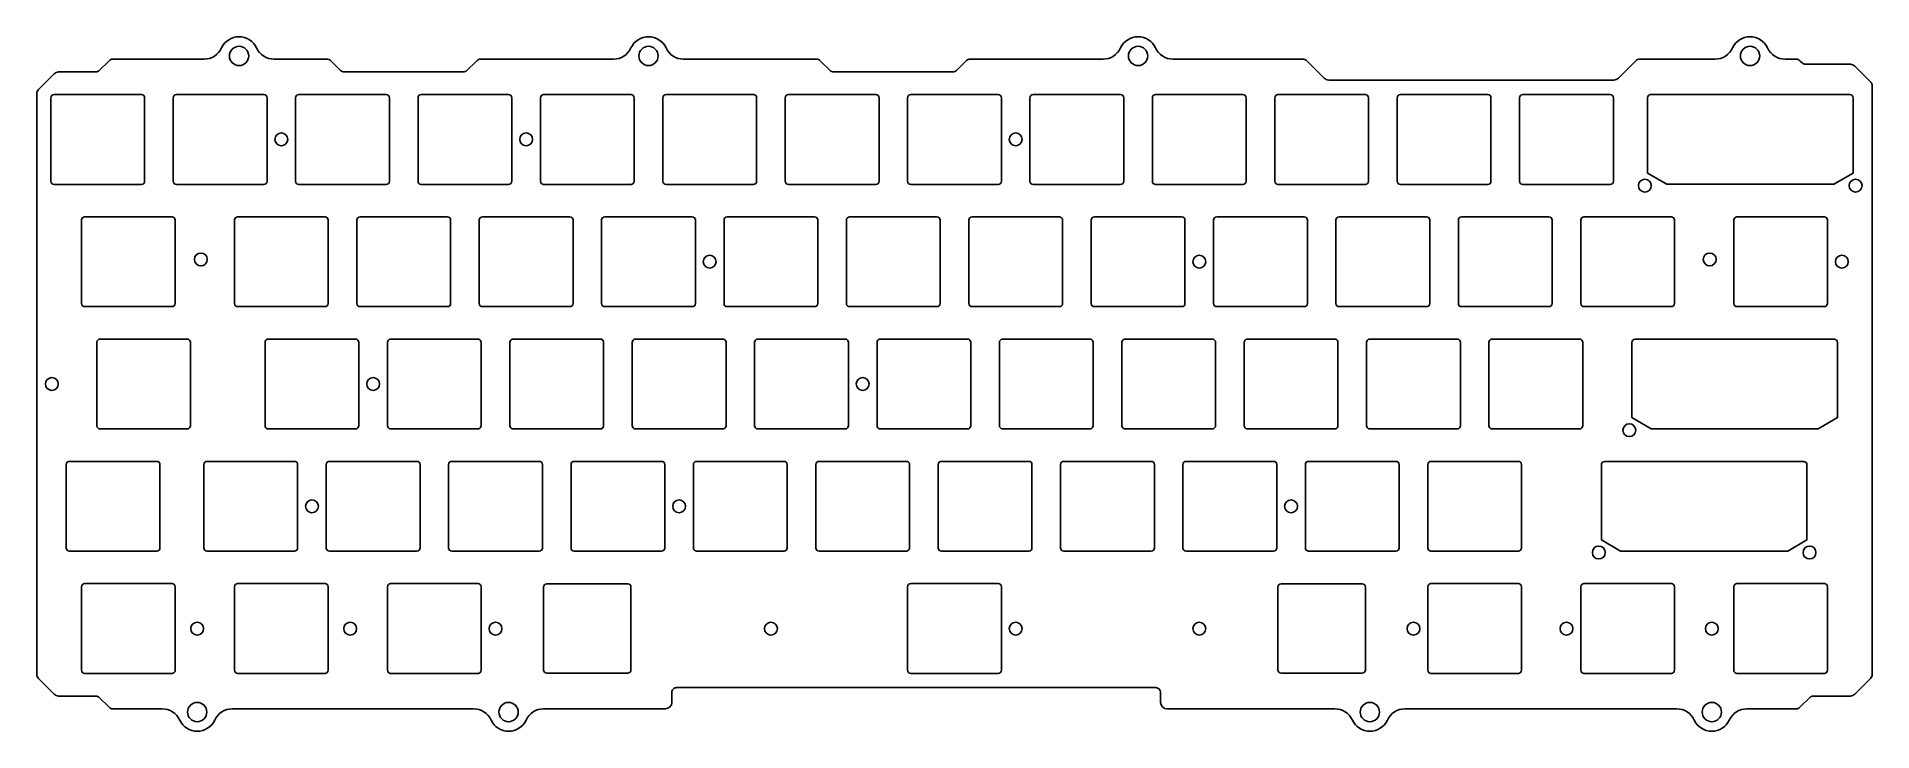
# Model space of a CAD drawing. Header units: millimetres. Extents: x -10 to 276, y -92 to 16.
import ezdxf

# ---------------------------------------------------------------- set-up
doc = ezdxf.new("R2010")
doc.units = ezdxf.units.MM
doc.layers.get('0').update_dxf_attribs({"linetype": 'CONTINUOUS'})
doc.layers.add('BLACK', color=7, linetype='CONTINUOUS')
doc.layers.add('Edge.Cuts', color=53, linetype='CONTINUOUS')

msp = doc.modelspace()

# ---------------------------------------------------------------- linework, layer by layer
for points in [[(241.2, 6.475), (241.2, -5.243), (244.2, -6.975), (270.2, -6.975), (273.2, -5.243), (273.2, 6.475, 0.4142135624), (272.7, 6.975), (241.7, 6.975, 0.4142123908)], [(254.6375, -12.55), (254.6375, -25.55, 0.4142123908), (255.1375, -26.05), (268.7375, -26.05, 0.4142135624), (269.2375, -25.55), (269.2375, -12.55, 0.4142135624), (268.7375, -12.05), (255.1375, -12.05, 0.4142123908)], [(238.79375, -31.625), (238.79375, -43.343), (241.79375, -45.075), (267.79375, -45.075), (270.79375, -43.343), (270.79375, -31.625, 0.4142135624), (270.29375, -31.125), (239.29375, -31.125, 0.4142123908)], [(-4.91875, -50.65), (-4.91875, -63.65, 0.4142123908), (-4.41875, -64.15), (9.18125, -64.15, 0.4142135624), (9.68125, -63.65), (9.68125, -50.65, 0.4142135624), (9.18125, -50.15), (-4.41875, -50.15, 0.4142123908)], [(16.5125, -50.65), (16.5125, -63.65, 0.4142123908), (17.0125, -64.15), (30.6125, -64.15, 0.4142135624), (31.1125, -63.65), (31.1125, -50.65, 0.4142135624), (30.6125, -50.15), (17.0125, -50.15, 0.4142123908)], [(234.03125, -50.675), (234.03125, -62.393), (237.03125, -64.125), (263.03125, -64.125), (266.03125, -62.393), (266.03125, -50.675, 0.4142135624), (265.53125, -50.175), (234.53125, -50.175, 0.4142123908)]]:
    msp.add_lwpolyline(points, format="xyb", close=True)
for centre in [(240.8, -7.2), (273.6, -7.2), (271.4625, -19.05), (238.39375, -45.3), (33.3375, -57.15), (233.63125, -64.35), (266.43125, -64.35)]:
    msp.add_circle(centre, 1)
at = {"layer": 'BLACK', "linetype": 'Continuous'}
for p, q in [((1.707095, 12.207095), (0.219668, 10.719668)), ((16.54565, 12.5), (2.41424, 12.5)), ((35.6128, 12.5), (27.45436, 12.5)), ((37.807313, 10.71967), (36.319876, 12.207107)), ((58.932219, 12.20718), (57.44472, 10.71968)), ((80.26422, 12.5), (59.63272, 12.5)), ((111.8106, 12.5), (91.1794, 12.5)), ((114.005291, 10.71967), (112.513031, 12.21193)), ((135.13205, 12.20705), (133.6446, 10.7196)), ((156.46422, 12.5), (135.839214, 12.5)), ((187.5191, 12.5), (167.3794, 12.5)), ((190.891272, 9.542069), (188.223108, 12.210232)), ((239.34878, 12.20712), (236.67848, 9.53682)), ((251.71422, 12.5), (240.055874, 12.5)), ((264.2858, 12.5), (262.6294, 12.5)), ((265.275506, 11.924494), (264.992893, 12.207107)), ((272.7858, 11.7), (265.8107, 11.7)), ((-6.792891, 10.207109), (-9.207109, 7.792891)), ((-0.310656, 10.5), (-6.085788, 10.5)), ((56.907936, 10.5), (38.3376, 10.5)), ((133.109658, 10.5), (114.5356, 10.5)), ((235.965177, 9.244), (191.6036, 9.244)), ((275.90705, 8.99295), (273.492893, 11.407107)), ((-9.5, 7.085789), (-9.5, -83.285788)), ((-7.3, 6.499999), (-7.3, -6.499999)), ((6.8, 7), (-6.799999, 7)), ((7.3, -6.5), (7.3, 6.5)), ((11.75, 6.5), (11.75, -6.5)), ((25.85, 7), (12.25, 7)), ((26.35, -6.5), (26.35, 6.5)), ((30.8, 6.5), (30.8, -6.5)), ((44.9, 7), (31.3, 7)), ((45.4, -6.5), (45.4, 6.5)), ((49.85, 6.5), (49.85, -6.5)), ((63.95, 7), (50.35, 7)), ((64.45, -6.5), (64.45, 6.5)), ((68.9, 6.5), (68.9, -6.5)), ((83, 7), (69.4, 7)), ((83.5, -6.5), (83.5, 6.5)), ((87.95, 6.5), (87.95, -6.5)), ((102.05, 7), (88.45, 7)), ((102.55, -6.5), (102.55, 6.5)), ((107, 6.5), (107, -6.5)), ((121.1, 7), (107.5, 7)), ((121.6, -6.5), (121.6, 6.5)), ((126.05, 6.5), (126.05, -6.5)), ((140.15, 7), (126.55, 7)), ((140.65, -6.5), (140.65, 6.5)), ((145.1, 6.5), (145.1, -6.5)), ((159.2, 7), (145.6, 7)), ((159.7, -6.5), (159.7, 6.5)), ((164.15, 6.5), (164.15, -6.5)), ((178.25, 7), (164.65, 7)), ((178.75, -6.5), (178.75, 6.5)), ((183.2, 6.5), (183.2, -6.5)), ((197.3, 7), (183.7, 7)), ((197.8, -6.5), (197.8, 6.5)), ((202.25, 6.5), (202.25, -6.5)), ((216.35, 7), (202.75, 7)), ((216.85, -6.5), (216.85, 6.5)), ((221.3, 6.5), (221.3, -6.5)), ((235.4, 7), (221.8, 7)), ((235.9, -6.5), (235.9, 6.5)), ((276.2, -83.2858), (276.2, 8.285786)), ((-6.799999, -7), (6.8, -7)), ((12.25, -7), (25.85, -7)), ((31.3, -7), (44.9, -7)), ((50.35, -7), (63.95, -7)), ((69.4, -7), (83, -7)), ((88.45, -7), (102.05, -7)), ((107.5, -7), (121.1, -7)), ((126.55, -7), (140.15, -7)), ((145.6, -7), (159.2, -7)), ((164.65, -7), (178.25, -7)), ((183.7, -7), (197.3, -7)), ((202.75, -7), (216.35, -7)), ((221.8, -7), (235.4, -7)), ((-2.5375, -12.550001), (-2.5375, -25.549999)), ((11.5625, -12.05), (-2.037499, -12.05)), ((12.0625, -25.55), (12.0625, -12.55)), ((21.275, -12.55), (21.275, -25.55)), ((35.375, -12.05), (21.775, -12.05)), ((35.875, -25.55), (35.875, -12.55)), ((40.325, -12.55), (40.325, -25.55)), ((54.425, -12.05), (40.825, -12.05)), ((54.925, -25.55), (54.925, -12.55)), ((59.375, -12.55), (59.375, -25.55)), ((73.475, -12.05), (59.875, -12.05)), ((73.975, -25.55), (73.975, -12.55)), ((78.425, -12.55), (78.425, -25.55)), ((92.525, -12.05), (78.925, -12.05)), ((93.025, -25.55), (93.025, -12.55)), ((97.475, -12.55), (97.475, -25.55)), ((111.575, -12.05), (97.975, -12.05)), ((112.075, -25.55), (112.075, -12.55)), ((116.525, -12.55), (116.525, -25.55)), ((130.625, -12.05), (117.025, -12.05)), ((131.125, -25.55), (131.125, -12.55)), ((135.575, -12.55), (135.575, -25.55)), ((149.675, -12.05), (136.075, -12.05)), ((150.175, -25.55), (150.175, -12.55)), ((154.625, -12.55), (154.625, -25.55)), ((168.725, -12.05), (155.125, -12.05)), ((169.225, -25.55), (169.225, -12.55)), ((173.675, -12.55), (173.675, -25.55)), ((187.775, -12.05), (174.175, -12.05)), ((188.275, -25.55), (188.275, -12.55)), ((192.725, -12.55), (192.725, -25.55)), ((206.825, -12.05), (193.225, -12.05)), ((207.325, -25.55), (207.325, -12.55)), ((211.775, -12.55), (211.775, -25.55)), ((225.875, -12.05), (212.275, -12.05)), ((226.375, -25.55), (226.375, -12.55)), ((230.825, -12.55), (230.825, -25.55)), ((244.925, -12.05), (231.325, -12.05)), ((245.425, -25.55), (245.425, -12.55)), ((-2.037499, -26.05), (11.5625, -26.05)), ((21.775, -26.05), (35.375, -26.05)), ((40.825, -26.05), (54.425, -26.05)), ((59.875, -26.05), (73.475, -26.05)), ((78.925, -26.05), (92.525, -26.05)), ((97.975, -26.05), (111.575, -26.05)), ((117.025, -26.05), (130.625, -26.05)), ((136.075, -26.05), (149.675, -26.05)), ((155.125, -26.05), (168.725, -26.05)), ((174.175, -26.05), (187.775, -26.05)), ((193.225, -26.05), (206.825, -26.05)), ((212.275, -26.05), (225.875, -26.05)), ((231.325, -26.05), (244.925, -26.05)), ((13.94375, -31.1), (0.343751, -31.1)), ((40.1375, -31.1), (26.5375, -31.1)), ((59.1875, -31.1), (45.5875, -31.1)), ((78.2375, -31.1), (64.6375, -31.1)), ((97.2875, -31.1), (83.6875, -31.1)), ((116.3375, -31.1), (102.7375, -31.1)), ((135.3875, -31.1), (121.7875, -31.1)), ((154.4375, -31.1), (140.8375, -31.1)), ((173.4875, -31.1), (159.8875, -31.1)), ((192.5375, -31.1), (178.9375, -31.1)), ((211.5875, -31.1), (197.9875, -31.1)), ((230.6375, -31.1), (217.0375, -31.1)), ((-0.15625, -31.6), (-0.15625, -44.6)), ((14.44375, -44.6), (14.44375, -31.6)), ((26.0375, -31.6), (26.0375, -44.6)), ((40.6375, -44.6), (40.6375, -31.6)), ((45.0875, -31.6), (45.0875, -44.6)), ((59.6875, -44.6), (59.6875, -31.6)), ((64.1375, -31.6), (64.1375, -44.6)), ((78.7375, -44.6), (78.7375, -31.6)), ((83.1875, -31.6), (83.1875, -44.6)), ((97.7875, -44.6), (97.7875, -31.6)), ((102.2375, -31.6), (102.2375, -44.6)), ((116.8375, -44.6), (116.8375, -31.6)), ((121.2875, -31.6), (121.2875, -44.6)), ((135.8875, -44.6), (135.8875, -31.6)), ((140.3375, -31.6), (140.3375, -44.6)), ((154.9375, -44.6), (154.9375, -31.6)), ((159.3875, -31.6), (159.3875, -44.6)), ((173.9875, -44.6), (173.9875, -31.6)), ((178.4375, -31.6), (178.4375, -44.6)), ((193.0375, -44.6), (193.0375, -31.6)), ((197.4875, -31.6), (197.4875, -44.6)), ((212.0875, -44.6), (212.0875, -31.6)), ((216.5375, -31.6), (216.5375, -44.6)), ((231.1375, -44.6), (231.1375, -31.6)), ((0.343751, -45.1), (13.94375, -45.1)), ((26.5375, -45.1), (40.1375, -45.1)), ((45.5875, -45.1), (59.1875, -45.1)), ((64.6375, -45.1), (78.2375, -45.1)), ((83.6875, -45.1), (97.2875, -45.1)), ((102.7375, -45.1), (116.3375, -45.1)), ((121.7875, -45.1), (135.3875, -45.1)), ((140.8375, -45.1), (154.4375, -45.1)), ((159.8875, -45.1), (173.4875, -45.1)), ((178.9375, -45.1), (192.5375, -45.1)), ((197.9875, -45.1), (211.5875, -45.1)), ((217.0375, -45.1), (230.6375, -45.1)), ((35.5625, -50.65), (35.5625, -63.65)), ((49.6625, -50.15), (36.0625, -50.15)), ((50.1625, -63.65), (50.1625, -50.65)), ((54.6125, -50.65), (54.6125, -63.65)), ((68.7125, -50.15), (55.1125, -50.15)), ((69.2125, -63.65), (69.2125, -50.65)), ((73.6625, -50.65), (73.6625, -63.65)), ((87.7625, -50.15), (74.1625, -50.15)), ((88.2625, -63.65), (88.2625, -50.65)), ((92.7125, -50.65), (92.7125, -63.65)), ((106.8125, -50.15), (93.2125, -50.15)), ((107.3125, -63.65), (107.3125, -50.65)), ((111.7625, -50.65), (111.7625, -63.65)), ((125.8625, -50.15), (112.2625, -50.15)), ((126.3625, -63.65), (126.3625, -50.65)), ((130.8125, -50.65), (130.8125, -63.65)), ((144.9125, -50.15), (131.3125, -50.15)), ((145.4125, -63.65), (145.4125, -50.65)), ((149.8625, -50.65), (149.8625, -63.65)), ((163.9625, -50.15), (150.3625, -50.15)), ((164.4625, -63.65), (164.4625, -50.65)), ((168.9125, -50.65), (168.9125, -63.65)), ((183.0125, -50.15), (169.4125, -50.15)), ((183.5125, -63.65), (183.5125, -50.65)), ((187.9625, -50.65), (187.9625, -63.65)), ((202.0625, -50.15), (188.4625, -50.15)), ((202.5625, -63.65), (202.5625, -50.65)), ((207.0125, -50.65), (207.0125, -63.65)), ((221.1125, -50.15), (207.5125, -50.15)), ((221.6125, -63.65), (221.6125, -50.65)), ((36.0625, -64.15), (49.6625, -64.15)), ((55.1125, -64.15), (68.7125, -64.15)), ((74.1625, -64.15), (87.7625, -64.15)), ((93.2125, -64.15), (106.8125, -64.15)), ((112.2625, -64.15), (125.8625, -64.15)), ((131.3125, -64.15), (144.9125, -64.15)), ((150.3625, -64.15), (163.9625, -64.15)), ((169.4125, -64.15), (183.0125, -64.15)), ((188.4625, -64.15), (202.0625, -64.15)), ((207.5125, -64.15), (221.1125, -64.15)), ((-9.207109, -83.992891), (-6.792891, -86.407109)), ((90.10625, -85.394), (164.6875, -85.394)), ((273.49295, -86.40705), (275.907107, -83.992893)), ((-6.085789, -86.7), (-0.310657, -86.7)), ((0.219668, -86.919668), (1.707107, -88.407107)), ((89.35625, -87.6999), (89.35625, -86.144)), ((165.4375, -86.144), (165.4375, -87.7)), ((264.99295, -88.40705), (266.4804, -86.9196)), ((267.015498, -86.7), (272.785786, -86.7)), ((2.4142, -88.7), (10.02377, -88.7)), ((20.93246, -88.7), (58.4892, -88.7)), ((69.3978, -88.7), (88.366099, -88.7)), ((166.4375, -88.7), (192.5456, -88.7)), ((203.4541, -88.7), (245.7675, -88.7)), ((256.681777, -88.7), (264.285786, -88.7))]:
    msp.add_line(p, q, dxfattribs=at)
at = {"layer": 'BLACK'}
for centre, radius in [((22, 13), 1.5), ((85.725, 13), 1.5), ((161.925, 13), 1.5), ((257.175, 13), 1.5), ((28.575, 0), 1), ((66.675, 0), 1), ((142.875, 0), 1), ((16.04875, -18.7), 1), ((95.25, -19.05), 1), ((171.45, -19.05), 1), ((250.9012, -18.7), 1), ((-7.14375, -38.1), 1), ((42.8625, -38.1), 1), ((119.0625, -38.1), 1), ((90.4875, -57.15), 1), ((185.7375, -57.15), 1), ((15.478125, -89.2), 1.5), ((63.943512, -89.2), 1.5), ((198, -89.2), 1.5), ((251.221875, -89.2), 1.5)]:
    msp.add_circle(centre, radius, dxfattribs=at)
for centre, radius, start, end in [((22, 13), 3, 24.62431858, 155.37568142), ((85.725, 13), 3, 24.62431858, 155.37568142), ((161.925, 13), 3, 24.62431858, 155.37568142), ((257.175, 13), 3, 24.62431858, 155.37568142), ((2.41424, 11.49995), 1.000054, 90, 135), ((16.54565, 15.49999), 2.99999, 270, 335.37580729), ((27.45436, 15.50001), 3.00001, 204.62446037, 270), ((35.6128, 11.5001), 0.9999, 44.99720426, 90), ((59.6393, 11.5001), 0.999963, 90.37703849, 135.00004052), ((80.2707, 15.4999), 2.999907, 269.87623718, 335.376972), ((91.1794, 15.5001), 3.0001, 204.62570458, 270), ((111.8106, 11.4996), 1.0004, 45.40088868, 90), ((135.8392, 11.4999), 1.000061, 89.99919794, 135), ((156.4707, 15.4999), 2.999907, 269.87623718, 335.376972), ((167.3794, 15.5001), 3.0001, 204.62570458, 270), ((187.5191, 11.4998), 1.0002, 45.26021999, 90), ((240.0558, 11.5001), 0.999877, 89.99575969, 135), ((251.7207, 15.4999), 2.999907, 269.87623718, 335.376972), ((262.6294, 15.5001), 3.0001, 204.62570458, 270), ((264.2858, 11.5001), 0.9999, 44.9965155, 90), ((265.8108, 12.4504), 0.7504, 224.49314102, 269.99236463), ((272.7858, 10.7001), 0.9999, 44.9965155, 90), ((-6.085789, 9.500006), 0.999994, 89.9999427, 134.99995949), ((-0.310657, 11.249993), 0.749993, 270.0000764, 315), ((38.3376, 11.2498), 0.7498, 224.99151708, 270), ((56.9142, 11.2502), 0.750269, 269.52160434, 315), ((114.5356, 11.2499), 0.7499, 224.99573201, 270), ((133.1144, 11.2499), 0.749887, 269.63769441, 314.99459729), ((191.6037, 10.2444), 1.0004, 224.59109243, 269.99427271), ((235.9715, 10.2439), 0.999891, 269.63768738, 314.99594814), ((275.1999, 8.2858), 1.000061, 359.99919794, 45), ((-8.500006, 7.085789), 0.999994, 135.00004051, 180), ((-6.799999, 6.499999), 0.500001, 90, 180), ((6.8, 6.5), 0.5, 0, 90), ((12.25, 6.5), 0.5, 90, 180), ((25.85, 6.5), 0.5, 0, 90), ((31.3, 6.5), 0.5, 90, 180), ((44.9, 6.5), 0.5, 0, 90), ((50.35, 6.5), 0.5, 90, 180), ((63.95, 6.5), 0.5, 0, 90), ((69.4, 6.5), 0.5, 90, 180), ((83, 6.5), 0.5, 0, 90), ((88.45, 6.5), 0.5, 90, 180), ((102.05, 6.5), 0.5, 0, 90), ((107.5, 6.5), 0.5, 90, 180), ((121.1, 6.5), 0.5, 0, 90), ((126.55, 6.5), 0.5, 90, 180), ((140.15, 6.5), 0.5, 0, 90), ((145.6, 6.5), 0.5, 90, 180), ((159.2, 6.5), 0.5, 0, 90), ((164.65, 6.5), 0.5, 90, 180), ((178.25, 6.5), 0.5, 0, 90), ((183.7, 6.5), 0.5, 90, 180), ((197.3, 6.5), 0.5, 0, 90), ((202.75, 6.5), 0.5, 90, 180), ((216.35, 6.5), 0.5, 0, 90), ((221.8, 6.5), 0.5, 90, 180), ((235.4, 6.5), 0.5, 0, 90), ((-6.799999, -6.499999), 0.500001, 180, 270), ((6.8, -6.5), 0.5, 270, 0), ((12.25, -6.5), 0.5, 180, 270), ((25.85, -6.5), 0.5, 270, 0), ((31.3, -6.5), 0.5, 180, 270), ((44.9, -6.5), 0.5, 270, 0), ((50.35, -6.5), 0.5, 180, 270), ((63.95, -6.5), 0.5, 270, 0), ((69.4, -6.5), 0.5, 180, 270), ((83, -6.5), 0.5, 270, 0), ((88.45, -6.5), 0.5, 180, 270), ((102.05, -6.5), 0.5, 270, 0), ((107.5, -6.5), 0.5, 180, 270), ((121.1, -6.5), 0.5, 270, 0), ((126.55, -6.5), 0.5, 180, 270), ((140.15, -6.5), 0.5, 270, 0), ((145.6, -6.5), 0.5, 180, 270), ((159.2, -6.5), 0.5, 270, 0), ((164.65, -6.5), 0.5, 180, 270), ((178.25, -6.5), 0.5, 270, 0), ((183.7, -6.5), 0.5, 180, 270), ((197.3, -6.5), 0.5, 270, 0), ((202.75, -6.5), 0.5, 180, 270), ((216.35, -6.5), 0.5, 270, 0), ((221.8, -6.5), 0.5, 180, 270), ((235.4, -6.5), 0.5, 270, 0), ((-2.037499, -12.550001), 0.500001, 90, 180), ((11.5625, -12.55), 0.5, 0, 90), ((21.775, -12.55), 0.5, 90, 180), ((35.375, -12.55), 0.5, 0, 90), ((40.825, -12.55), 0.5, 90, 180), ((54.425, -12.55), 0.5, 0, 90), ((59.875, -12.55), 0.5, 90, 180), ((73.475, -12.55), 0.5, 0, 90), ((78.925, -12.55), 0.5, 90, 180), ((92.525, -12.55), 0.5, 0, 90), ((97.975, -12.55), 0.5, 90, 180), ((111.575, -12.55), 0.5, 0, 90), ((117.025, -12.55), 0.5, 90, 180), ((130.625, -12.55), 0.5, 0, 90), ((136.075, -12.55), 0.5, 90, 180), ((149.675, -12.55), 0.5, 0, 90), ((155.125, -12.55), 0.5, 90, 180), ((168.725, -12.55), 0.5, 0, 90), ((174.175, -12.55), 0.5, 90, 180), ((187.775, -12.55), 0.5, 0, 90), ((193.225, -12.55), 0.5, 90, 180), ((206.825, -12.55), 0.5, 0, 90), ((212.275, -12.55), 0.5, 90, 180), ((225.875, -12.55), 0.5, 0, 90), ((231.325, -12.55), 0.5, 90, 180), ((244.925, -12.55), 0.5, 0, 90), ((-2.037499, -25.549999), 0.500001, 180, 270), ((11.5625, -25.55), 0.5, 270, 0), ((21.775, -25.55), 0.5, 180, 270), ((35.375, -25.55), 0.5, 270, 0), ((40.825, -25.55), 0.5, 180, 270), ((54.425, -25.55), 0.5, 270, 0), ((59.875, -25.55), 0.5, 180, 270), ((73.475, -25.55), 0.5, 270, 0), ((78.925, -25.55), 0.5, 180, 270), ((92.525, -25.55), 0.5, 270, 0), ((97.975, -25.55), 0.5, 180, 270), ((111.575, -25.55), 0.5, 270, 0), ((117.025, -25.55), 0.5, 180, 270), ((130.625, -25.55), 0.5, 270, 0), ((136.075, -25.55), 0.5, 180, 270), ((149.675, -25.55), 0.5, 270, 0), ((155.125, -25.55), 0.5, 180, 270), ((168.725, -25.55), 0.5, 270, 0), ((174.175, -25.55), 0.5, 180, 270), ((187.775, -25.55), 0.5, 270, 0), ((193.225, -25.55), 0.5, 180, 270), ((206.825, -25.55), 0.5, 270, 0), ((212.275, -25.55), 0.5, 180, 270), ((225.875, -25.55), 0.5, 270, 0), ((231.325, -25.55), 0.5, 180, 270), ((244.925, -25.55), 0.5, 270, 0), ((0.343751, -31.600001), 0.500001, 90, 179.99988541), ((13.94375, -31.6), 0.5, 0, 90), ((26.5375, -31.6), 0.5, 90, 180), ((40.1375, -31.6), 0.5, 0, 90), ((45.5875, -31.6), 0.5, 90, 180), ((59.1875, -31.6), 0.5, 0, 90), ((64.6375, -31.6), 0.5, 90, 180), ((78.2375, -31.6), 0.5, 0, 90), ((83.6875, -31.6), 0.5, 90, 180), ((97.2875, -31.6), 0.5, 0, 90), ((102.7375, -31.6), 0.5, 90, 180), ((116.3375, -31.6), 0.5, 0, 90), ((121.7875, -31.6), 0.5, 90, 180), ((135.3875, -31.6), 0.5, 0, 90), ((140.8375, -31.6), 0.5, 90, 180), ((154.4375, -31.6), 0.5, 0, 90), ((159.8875, -31.6), 0.5, 90, 180), ((173.4875, -31.6), 0.5, 0, 90), ((178.9375, -31.6), 0.5, 90, 180), ((192.5375, -31.6), 0.5, 0, 90), ((197.9875, -31.6), 0.5, 90, 180), ((211.5875, -31.6), 0.5, 0, 90), ((217.0375, -31.6), 0.5, 90, 180), ((230.6375, -31.6), 0.5, 0, 90), ((0.343751, -44.599999), 0.500001, 180.00011459, 270), ((13.94375, -44.6), 0.5, 270, 0), ((26.5375, -44.6), 0.5, 180, 270), ((40.1375, -44.6), 0.5, 270, 0), ((45.5875, -44.6), 0.5, 180, 270), ((59.1875, -44.6), 0.5, 270, 0), ((64.6375, -44.6), 0.5, 180, 270), ((78.2375, -44.6), 0.5, 270, 0), ((83.6875, -44.6), 0.5, 180, 270), ((97.2875, -44.6), 0.5, 270, 0), ((102.7375, -44.6), 0.5, 180, 270), ((116.3375, -44.6), 0.5, 270, 0), ((121.7875, -44.6), 0.5, 180, 270), ((135.3875, -44.6), 0.5, 270, 0), ((140.8375, -44.6), 0.5, 180, 270), ((154.4375, -44.6), 0.5, 270, 0), ((159.8875, -44.6), 0.5, 180, 270), ((173.4875, -44.6), 0.5, 270, 0), ((178.9375, -44.6), 0.5, 180, 270), ((192.5375, -44.6), 0.5, 270, 0), ((197.9875, -44.6), 0.5, 180, 270), ((211.5875, -44.6), 0.5, 270, 0), ((217.0375, -44.6), 0.5, 180, 270), ((230.6375, -44.6), 0.5, 270, 0), ((36.0625, -50.65), 0.5, 90, 180), ((49.6625, -50.65), 0.5, 0, 90), ((55.1125, -50.65), 0.5, 90, 180), ((68.7125, -50.65), 0.5, 0, 90), ((74.1625, -50.65), 0.5, 90, 180), ((87.7625, -50.65), 0.5, 0, 90), ((93.2125, -50.65), 0.5, 90, 180), ((106.8125, -50.65), 0.5, 0, 90), ((112.2625, -50.65), 0.5, 90, 180), ((125.8625, -50.65), 0.5, 0, 90), ((131.3125, -50.65), 0.5, 90, 180), ((144.9125, -50.65), 0.5, 0, 90), ((150.3625, -50.65), 0.5, 90, 180), ((163.9625, -50.65), 0.5, 0, 90), ((169.4125, -50.65), 0.5, 90, 180), ((183.0125, -50.65), 0.5, 0, 90), ((188.4625, -50.65), 0.5, 90, 180), ((202.0625, -50.65), 0.5, 0, 90), ((207.5125, -50.65), 0.5, 90, 180), ((221.1125, -50.65), 0.5, 0, 90), ((36.0625, -63.65), 0.5, 180, 270), ((49.6625, -63.65), 0.5, 270, 0), ((55.1125, -63.65), 0.5, 180, 270), ((68.7125, -63.65), 0.5, 270, 0), ((74.1625, -63.65), 0.5, 180, 270), ((87.7625, -63.65), 0.5, 270, 0), ((93.2125, -63.65), 0.5, 180, 270), ((106.8125, -63.65), 0.5, 270, 0), ((112.2625, -63.65), 0.5, 180, 270), ((125.8625, -63.65), 0.5, 270, 0), ((131.3125, -63.65), 0.5, 180, 270), ((144.9125, -63.65), 0.5, 270, 0), ((150.3625, -63.65), 0.5, 180, 270), ((163.9625, -63.65), 0.5, 270, 0), ((169.4125, -63.65), 0.5, 180, 270), ((183.0125, -63.65), 0.5, 270, 0), ((188.4625, -63.65), 0.5, 180, 270), ((202.0625, -63.65), 0.5, 270, 0), ((207.5125, -63.65), 0.5, 180, 270), ((221.1125, -63.65), 0.5, 270, 0), ((-8.500006, -83.285789), 0.999994, 179.9999427, 224.99995949), ((90.1062, -86.144), 0.74995, 89.99618028, 180), ((164.6875, -86.144), 0.75, 0, 90), ((275.2001, -83.2858), 0.9999, 314.9965155, 0), ((-6.085789, -85.700006), 0.999994, 225.00004051, 270), ((-0.310657, -87.449993), 0.749993, 45, 90), ((2.4142, -87.7001), 0.9999, 224.9965155, 270), ((88.3561, -87.6999), 1.00015, 270.57282413, 0), ((166.4375, -87.7), 1, 180, 270), ((264.2858, -87.6999), 1.000061, 269.99919794, 315), ((267.0107, -87.4499), 0.749957, 89.63341592, 135), ((272.7858, -85.6999), 1.000061, 269.99919794, 315), ((10.02377, -91.69999), 2.99999, 24.62415292, 90), ((15.478125, -89.2), 3, 204.62431858, 335.37568142), ((20.93246, -91.69996), 2.999964, 90, 155.37620878), ((58.4892, -91.6999), 2.9999, 24.62293251, 90), ((63.943512, -89.2), 3, 204.62431858, 335.37568142), ((69.3979, -91.7), 3.000029, 90.00061115, 155.37593607), ((69.3978, -91.6999), 2.999896, 90, 155.37687651), ((192.5456, -91.7001), 3.0001, 24.62570458, 90), ((198, -89.2), 3, 204.62431858, 335.37568142), ((203.4541, -91.6996), 2.999601, 90, 155.38058959), ((245.7675, -91.7001), 3.0001, 24.62590353, 90), ((251.221875, -89.2), 3, 204.62431858, 335.37568142), ((256.6763, -91.7001), 3.000104, 89.89540061, 155.37449437)]:
    msp.add_arc(centre, radius, start, end, dxfattribs=at)
at = {"layer": 'Edge.Cuts', "linetype": 'CONTINUOUS'}
for p, q in [((-2.5375, -69.700001), (-2.5375, -82.699999)), ((11.5625, -69.2), (-2.037499, -69.2)), ((12.0625, -82.7), (12.0625, -69.7)), ((21.275, -69.7), (21.275, -82.7)), ((35.375, -69.2), (21.775, -69.2)), ((35.875, -82.7), (35.875, -69.7)), ((45.0875, -69.7), (45.0875, -82.7)), ((59.1875, -69.2), (45.5875, -69.2)), ((59.6875, -82.7), (59.6875, -69.7)), ((69.3934, -69.75), (69.3934, -82.65)), ((82.4934, -69.25), (69.8934, -69.25)), ((82.9934, -82.65), (82.9934, -69.75)), ((126.05, -69.7), (126.05, -82.7)), ((140.15, -69.2), (126.55, -69.2)), ((140.65, -82.7), (140.65, -69.7)), ((183.7, -82.65), (183.7, -69.75)), ((184.2, -69.25), (196.8, -69.25)), ((197.3, -69.75), (197.3, -82.65)), ((207.0125, -69.7), (207.0125, -82.7)), ((221.1125, -69.2), (207.5125, -69.2)), ((221.6125, -82.7), (221.6125, -69.7)), ((230.825, -69.7), (230.825, -82.7)), ((244.925, -69.2), (231.325, -69.2)), ((245.425, -82.7), (245.425, -69.7)), ((254.6375, -69.7), (254.6375, -82.7)), ((268.7375, -69.2), (255.1375, -69.2)), ((269.2375, -82.7), (269.2375, -69.7)), ((-2.037499, -83.2), (11.5625, -83.2)), ((21.775, -83.2), (35.375, -83.2)), ((45.5875, -83.2), (59.1875, -83.2)), ((69.8934, -83.15), (82.4934, -83.15)), ((126.55, -83.2), (140.15, -83.2)), ((196.8, -83.15), (184.2, -83.15)), ((207.5125, -83.2), (221.1125, -83.2)), ((231.325, -83.2), (244.925, -83.2)), ((255.1375, -83.2), (268.7375, -83.2))]:
    msp.add_line(p, q, dxfattribs=at)
at = {"layer": 'Edge.Cuts'}
for centre in [(15.478125, -76.2), (39.290625, -76.2), (61.9125, -76.2), (104.775, -76.2), (142.875, -76.2), (171.45, -76.2), (204.7875, -76.2), (228.6, -76.2), (251.221875, -76.2)]:
    msp.add_circle(centre, 1, dxfattribs=at)
for centre, radius, start, end in [((-2.037478, -69.700041), 0.500022, 90.00240623, 179.99541654), ((11.562522, -69.700041), 0.500041, 0.00469846, 90.00252081), ((21.775022, -69.700041), 0.500022, 90.00252081, 179.99530195), ((35.375022, -69.700041), 0.500041, 0.00469846, 90.00252081), ((45.587522, -69.700041), 0.500022, 90.00252081, 179.99530195), ((59.187522, -69.700041), 0.500041, 0.00469846, 90.00252081), ((69.893422, -69.750041), 0.500022, 90.00252081, 179.99530195), ((82.493422, -69.750041), 0.500041, 0.00469846, 90.00252081), ((126.550022, -69.700041), 0.500022, 90.00252081, 179.99530195), ((140.150022, -69.700041), 0.500041, 0.00469846, 90.00252081), ((184.200022, -69.750041), 0.500022, 90.00252081, 179.99530195), ((196.800022, -69.750041), 0.500041, 0.00469846, 90.00252081), ((207.512522, -69.700041), 0.500022, 90.00252081, 179.99530195), ((221.112522, -69.700041), 0.500041, 0.00469846, 90.00252081), ((231.325022, -69.700041), 0.500022, 90.00252081, 179.99530195), ((244.925022, -69.700041), 0.500041, 0.00469846, 90.00252081), ((255.137522, -69.700041), 0.500022, 90.00252081, 179.99530195), ((268.737522, -69.700041), 0.500041, 0.00469846, 90.00252081), ((-2.037478, -82.700041), 0.499959, -180.00481263, -90.00240662), ((11.562522, -82.700041), 0.499978, -90.00252122, 0.00469846), ((21.775022, -82.700041), 0.499959, -180.00469805, -90.00252122), ((35.375022, -82.700041), 0.499978, -90.00252122, 0.00469846), ((45.587522, -82.700041), 0.499959, -180.00469805, -90.00252122), ((59.187522, -82.700041), 0.499978, -90.00252122, 0.00469846), ((69.893422, -82.650041), 0.499959, -180.00469805, -90.00252122), ((82.493422, -82.650041), 0.499978, -90.00252122, 0.00469846), ((126.550022, -82.700041), 0.499959, -180.00469805, -90.00252122), ((140.150022, -82.700041), 0.499978, -90.00252122, 0.00469846), ((184.200022, -82.650041), 0.499959, -180.00469805, -90.00252122), ((196.800022, -82.650041), 0.499978, -90.00252122, 0.00469846), ((207.512522, -82.700041), 0.499959, -180.00469805, -90.00252122), ((221.112522, -82.700041), 0.499978, -90.00252122, 0.00469846), ((231.325022, -82.700041), 0.499959, -180.00469805, -90.00252122), ((244.925022, -82.700041), 0.499978, -90.00252122, 0.00469846), ((255.137522, -82.700041), 0.499959, -180.00469805, -90.00252122), ((268.737522, -82.700041), 0.499978, -90.00252122, 0.00469846)]:
    msp.add_arc(centre, radius, start, end, dxfattribs=at)

doc.saveas('drawing.dxf')
